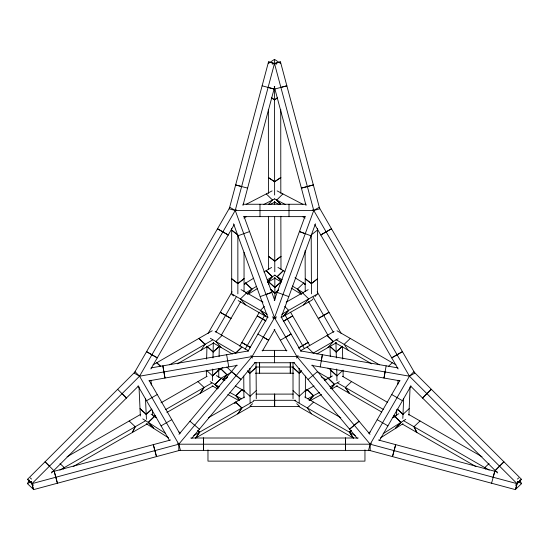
<?xml version="1.0" encoding="UTF-8"?>
<svg xmlns="http://www.w3.org/2000/svg" width="549" height="549" viewBox="0 0 549 549"><rect width="100%" height="100%" fill="white"/><g stroke="black" fill="none" stroke-linecap="round" stroke-linejoin="round"><path stroke-width="0.82" d="M33.558 485.302L27.539 479.291L135.164 371.817L139.549 376.189L178.796 444.189L178.796 450.386L370.191 450.386L370.177 444.196L296.906 356.541L274.493 317.72L235.24 210.445L274.486 63.519L274.493 59.354L268.31 63.499M231.664 228.425L231.671 230.134L237.861 234.965L237.861 293.832M244.031 252.293L244.058 291.54M259.986 204.255L259.986 216.629M274.493 356.555L274.493 350.365L274.493 362.745M289.007 204.255L289.007 216.629M293.022 398.663L293.008 362.676M305.217 291.56L305.223 278.741L311.407 283.586L311.407 293.839M305.388 397.853L305.388 376.038M317.59 294.12L317.397 228.418M213.321 342.35L212.991 357.948M206.637 359.06L206.952 346.268L213.136 351.978L219.326 346.316L219.078 356.548M212.559 380.656L212.724 369.038M218.783 368.489L218.742 370.198L212.559 375.859L206.369 370.177L206.376 376.539M396.515 415.929L396.769 409.389M402.829 418.455L403.652 398.444M408.923 415.174L410.082 386.839M397.819 384.273L398.052 380.237M385.055 371.941L384.012 378.035L386.139 365.847M296.638 358.078L296.899 356.555L409.437 376.195L517.055 483.642L515.477 489.646L368.585 450.173L370.17 444.189L371.371 443.194M320.232 366.904L322.359 354.716L321.275 360.81M491.575 483.223L494.786 471.268L493.146 477.239M276.73 64.109L268.516 61.9L229.256 208.846L235.233 210.459L313.747 210.445L319.731 208.846L280.47 61.9L272.256 64.109M242.974 205.443L274.747 86.529M515.477 489.646L517.666 481.425M274.26 300.372L305.011 216.333M280.47 61.9L274.5 63.519L313.76 210.452L274.493 317.734L252.08 356.555L178.802 444.189L31.931 483.662L27.539 479.291M281.184 317.446L315.462 223.786M33.503 489.413L27.45 483.669L29.241 480.08M64.254 467.611L63.54 469.045L64.26 467.611L60.026 463.582M135.219 426.738L132.343 432.482L135.226 426.738L129.173 420.987M232.097 291.759L207.968 333.552M236.18 297.057L215.874 332.241M240.702 301.607L221.22 335.35M177.615 443.201L178.802 444.189L180.401 450.173L33.516 489.646L31.931 483.662L139.549 376.189L235.233 210.452L236.688 209.917M150.872 368.942L234.197 224.623M259.354 312.216L239.741 346.193M264.735 315.277L245.08 349.322M247.963 351.305L267.891 316.794M262.422 351.017L274.871 329.448M369.1 433.71L399.83 380.491M370.191 444.196L409.451 376.195M379.393 440.641L410.975 385.94M211.914 382.989L204.084 387.477L200.159 393.352L166.889 412.457M160.987 402.822L197.928 381.603L204.111 387.477L200.138 393.359L212.978 386.009M177.444 363.836L201.064 350.173L205.065 344.298L212.484 340.051M251.181 406.198L195.657 438.033L199.664 432.145L253.713 401.175M195.657 438.027L199.678 432.145L197.818 430.382L199.664 432.145L193.77 435.57M178.981 434.334L236.928 365.023M191.759 438.342L255.182 362.491M226.648 378.048L227.705 376.84L226.634 378.055L223.107 380.066M315.051 296.549L317.205 294.12L288.657 310.343L283.27 316.416L281.177 317.61M284.705 306.486L288.664 310.343L283.263 316.416L303.391 305.011L308.778 298.944L302.561 292.871L286.166 302.163M312.903 298.979L311.825 300.193L303.398 305.011M316.828 354.002L327.938 347.572L333.325 341.505L338.225 338.692M268.639 204.29L272.489 200.021L274.672 198.889M515.429 485.295L521.454 479.291L413.822 371.817L409.437 376.182L313.76 210.445L312.299 209.917M517.103 483.69L521.454 479.291M51.38 472.97L138.472 386.002M274.555 198.889L276.717 200.021L282.907 193.921L302.911 204.317M233.689 295.932L232.076 294.113L260.411 310.343L264.364 306.479M210.301 338.259L235.741 353.076L241.958 347.009L248.175 350.598M235.741 353.076L241.965 347.009L222.098 335.418L215.874 341.485L221.261 347.551L232.296 353.988M292.343 286.015L297.4 289.131L303.645 283.078L305.683 284.32M395.939 364.859L350.317 338.445L344.127 344.326L336.002 339.653M340.84 417.782L313.568 402.088L307.385 407.976L294.84 400.708M345.355 387.45L349.336 393.331L345.376 387.45L351.559 381.582M388.541 366.272L392.261 362.745M413.987 426.731L416.883 432.475L413.994 426.731L420.047 420.98M484.794 467.604L485.515 469.045L484.788 467.604L489.029 463.582M517.46 479.071L518.668 477.925M515.497 489.413L521.55 483.669L519.752 480.08M342.754 359.046L342.356 346.275L336.166 351.998L336.359 357.948M402.987 414.371L397.421 409.149L402.987 414.365L409.177 408.634M212.559 375.88L218.742 370.17L218.749 377.335M342.356 346.275L336.166 351.991L329.983 346.33L330.299 356.548M336.942 380.615L336.914 375.852L343.098 370.136M250.09 406.013L252.567 403.735M305.374 390.579L299.184 396.275L299.198 402.74M219.326 346.309L213.136 351.984L206.952 346.275M308.044 379.51L317.535 371.57M296.906 356.541L298.093 355.553M317.397 230.127L311.208 234.965L311.407 283.579L317.596 278.741L311.407 283.579L305.223 278.748L305.107 250.605M368.722 432.9L370.074 432.015M392.528 417.672L398.807 413.706M383.188 433.628L405.745 419.34M380.519 437.896L403.021 423.663M253.713 278.185L244.332 283.902M263.904 271.968L271.638 267.438M256.314 286.468L245.76 292.871M267.239 279.798L275.104 275.097M248.759 293.852L257.502 288.52M146.556 400.722L157.268 394.539M280.347 340.236L291.066 334.046L285.7 337.134M161.063 425.859L171.782 419.669M300.859 350.598L334.108 331.411M333.325 341.505L327.094 335.439L333.318 341.505L313.328 353.076L307.104 347.009M313.76 210.445L319.113 207.35L414.811 373.1L409.444 376.182M267.624 282.364L275.214 277.993M169.634 364.783L205.072 344.298L198.889 338.41L212.237 330.766M244.566 397.002L208.291 417.796M67.081 456.754L140.709 414.344M27.45 483.669L31.121 481.555M59.855 470.143L145.32 420.925M153.933 416.334L155.401 415.483M165.688 409.547L204.111 387.477M73.209 466.54L147.482 423.766M201.058 350.18L213.664 342.96M302.561 292.871L308.174 289.659M281.712 314.337L288.664 310.343M197.908 381.61L207.165 376.298M327.938 347.572L336.352 342.748M153.109 364.859L198.882 338.417L205.072 344.298M217.891 370.39L222.88 367.549M220.499 378.494L230.518 372.798M332.426 375.962L324.521 380.327M339.337 381.644L329.97 386.812M331.85 388.898L337.381 385.755M305.148 390.744L314.014 385.968M307.831 398.746L319.463 392.453M310.322 400.544L321.584 394.505M266.306 193.921L272.112 190.901M269.888 204.612L274.974 201.97M246.172 204.317L266.306 193.921L272.489 200.021L263.541 204.64M243.907 217.987L246.082 216.91M249.555 231.561L237.93 235.809M265.991 294.49L271.803 292.356L260.178 296.611M273.045 318.255L276.675 316.931M280.889 87.428L286.859 85.809L274.905 89.007M51.73 471.934L170.602 439.996M151.085 367.899L248.491 350.9M139.542 376.195L252.08 356.555L296.906 356.555M149.005 380.828L237.168 365.435M256.012 394.127L293.283 394.093M253.487 400.317L295.808 400.283M250.104 406.507L299.212 406.466M242.919 204.255L306.074 204.255M243.77 216.629L305.223 216.629M262.045 350.365L286.949 350.365M254.571 362.745L294.422 362.745M255.299 367.027L293.763 367.02M255.333 373.21L293.715 373.21M190.743 438.013L358.243 438.006M178.802 444.196L370.177 444.196L517.048 483.662M300.502 350.9L397.908 367.899M311.825 365.435L399.981 380.828M268.097 87.428L274.081 89.007L262.127 85.809M241.615 186.55L235.645 184.938L247.599 188.129M378.391 439.996L497.257 471.934M268.516 61.9L274.486 63.519M305.244 233.696L299.438 231.561L311.063 235.809M288.815 296.611L277.19 292.356M275.948 318.262L272.318 316.931M302.993 216.91L305.155 217.987M276.717 200.021L280.58 204.29L276.717 200.021L285.61 204.64M277.135 190.901L282.907 193.921M274.294 201.97L279.345 204.612M224.918 380.375L221.185 378.364L214.988 384.444L210.171 381.692M235.363 386.016L244.181 390.792M219.47 386.86L214.988 384.444L221.185 378.371L216.388 375.619M229.914 392.501L241.485 398.787M227.842 394.553L239.035 400.592M250.577 347.544L241.876 342.501L250.584 347.531L249.253 346.735M262.937 302.163L241.086 289.652M238.163 300.584L267.885 317.61M337.011 330.793L350.31 338.445M335.583 342.988L348.148 350.207L344.127 344.326L379.448 364.79M311.4 413.857L353.419 438.033L349.397 432.152L307.385 407.976L311.393 413.857L298.121 406.157M212.168 385.796L217.644 388.939M139.542 376.189L134.182 373.1L229.88 207.35L235.233 210.452M260.404 310.343L265.812 316.416L260.411 310.343L267.315 314.337M391.725 394.539L402.438 400.722M408.538 414.337L481.995 456.747M342.35 376.264L387.587 402.39M327.918 368.132L330.841 369.82M517.892 481.555L521.55 483.669M257.927 334.046L268.646 340.236L263.287 337.141M403.92 420.918L489.186 470.143M337.58 382.955L383.607 409.54M393.859 415.476L395.328 416.327M317.308 371.659L329.002 378.412M321.179 376.875L326.298 379.833M336.558 385.961L381.706 412.024M402.499 424.171L475.873 466.54M377.211 419.669L387.93 425.859M348.141 350.207L371.687 363.85M215.133 331.39L222.098 335.412M213.602 343.125L221.261 347.551M304.722 396.961L313.568 402.094M277.938 267.432L284.876 271.515M274.445 275.09L282.234 279.791M274.404 277.993L281.232 281.96M355.272 435.577L349.384 432.152L351.243 430.389L349.397 432.152L353.412 438.027M297.393 289.131L301.71 293.983L297.4 289.131L303.535 292.871M294.985 277.739L303.645 283.078L304.722 284.286L303.638 283.071M291.231 288.067L301.339 294.298M151.119 414.145L156.664 417.672M142.802 418.908L165.194 433.175M146.247 423.67L168.598 437.896M178.967 432.015L180.305 432.9M274.493 59.354L280.683 63.492M237.861 234.972L231.671 230.134L231.692 294.12L232.934 295.088M189.927 421.241L199.417 429.181M250.893 355.56L252.08 356.548L252.348 358.078M268.687 281.877L274.877 287.498L281.067 281.863L274.877 287.498L268.687 281.877L268.708 284.32M329.983 346.323L336.166 351.998L335.933 342.377M336.702 369.017L336.914 375.832L330.724 370.17L330.67 368.468M292.994 390.586L299.184 396.275L299.191 368.372M296.734 403.693L299.212 405.972M243.749 376.058L243.866 390.62L250.056 396.303L250.083 402.774M336.914 375.852L330.724 370.15L330.773 377.3M30.319 477.925L31.526 479.071M226.861 367.034L231.953 371.996M49.437 466.163L45.052 461.805L53.795 470.562M117.651 389.303L126.394 398.059L122.043 393.667M410.515 386.002L497.614 472.97M281.513 281.534L277.176 276.675L283.401 270.609L277.183 276.675L281.486 281.52M247.736 294.079L246.659 292.864L240.441 298.937L245.828 305.004M312.058 365.023L370.012 434.334M293.811 362.491L357.234 438.342M314.797 224.623L398.121 368.942M290.551 312.209L309.739 345.451M284.746 314.536L304.407 348.588M281.102 316.794L301.024 351.305M274.123 329.448L286.571 351.017M149.163 380.491L179.887 433.71M138.019 385.94L169.6 440.641M317.192 291.766L329.016 312.319L318.296 318.502L328.034 335.37M341.286 333.586L329.016 312.312L318.29 318.495L308.579 301.614M313.102 297.064L333.38 332.262M243.976 216.333L274.733 300.372M233.531 223.786L267.809 317.446M31.32 481.425L33.516 489.646M274.246 86.529L306.019 205.443M226.634 354.716L228.761 366.904M150.996 380.231L151.298 385.082M145.464 398.444L146.439 419.278M139.007 386.846L140.359 416.005M152.478 410.206L152.697 415.113M274.802 277.574L274.939 299.891M256.239 390.6L256.04 362.669M343.104 370.932L343.139 376.497M256.273 398.698L256.239 390.607L250.056 396.303L249.85 368.372M243.866 390.614L243.893 397.895M280.855 216.272L280.985 269.449M274.658 216.834L274.788 271.782M268.612 269.463L268.482 216.279M280.731 109.32L280.82 193.372M274.514 87.964L274.63 195.025M274.637 201.572L274.637 204.118M268.358 109.326L268.44 193.378M364.955 449.878L364.955 461.126L207.968 461.126L207.968 449.878M203.549 444.196L203.549 450.386L203.549 438.006L203.549 444.196M345.445 438.006L345.445 450.386L345.445 438.006M259.608 367.027L259.602 373.21L259.595 362.388L259.608 367.027M274.651 394.1L274.658 406.473L274.644 394.1M290.311 367.02L290.304 373.21L290.318 362.381L290.311 367.02M394.065 450.612L392.487 456.596L395.699 444.649L394.065 450.612M235.693 402.129L234.8 403.44L235.686 402.136L241.876 408.017L237.868 413.891L241.869 408.017L235.693 402.129M220.753 368.756L219.696 369.964L220.773 368.75L226.991 374.809L222.743 379.654L226.991 374.809L220.753 368.756M307.262 389.598L306.184 390.813L307.262 389.598L313.465 395.671L309.149 400.537L313.465 395.671L307.262 389.598M334.471 384.396L330.704 388.651L334.499 384.396L328.275 378.316L334.499 384.396M245.698 283.078L244.628 284.286L245.712 283.071L251.95 289.131L247.647 293.976L251.95 289.131L245.698 283.078M272.338 276.689L267.507 282.138L272.345 276.689L266.121 270.616L272.338 276.689M394.649 416.32L393.551 417.535L394.656 416.327L400.907 422.394L395.404 428.46L400.907 422.394L394.649 416.32M426.944 393.66L422.593 398.059L431.342 389.303L426.95 393.667M499.549 466.156L495.198 470.562L503.941 461.805L499.542 466.156M242.082 389.646L235.885 395.726L239.652 399.981L235.871 395.726L242.075 389.646L243.159 390.861L242.075 389.646M154.557 416.327L148.305 422.394L153.809 428.467L148.299 422.394L154.557 416.327L155.655 417.542L154.557 416.327M151.785 409.149L146.219 414.378L140.029 408.648L146.219 414.371L151.785 409.149M256.054 367.48L249.864 373.183L247.393 370.904L249.864 373.176L256.054 367.473M301.682 370.904L299.205 373.183L293.022 367.487L299.205 373.176L301.682 370.898M278.631 289.831L274.919 293.221L270.588 289.275L274.919 293.207L278.631 289.824M354.304 425.194L349.569 429.181L359.067 421.241L354.304 425.194M244.017 278.72L237.827 283.572L231.644 278.741L237.827 283.572L244.017 278.734M280.944 256.321L274.754 261.146L268.571 256.335L274.754 261.146L280.944 256.314M280.8 177.56L274.617 181.719L268.427 177.574L274.617 181.719L280.8 177.56M277.279 97.976L274.527 99.822L271.782 97.983L274.527 99.822L277.279 97.976M308.037 342.494L298.663 347.922L308.037 342.494M287.312 318.969L283.305 321.316L292.686 315.908L287.312 318.969M397.071 354.75L391.718 357.859L402.438 351.669L397.071 354.75M326.127 231.87L320.774 234.972L331.486 228.782L326.127 231.87M313.349 184.938L301.394 188.129L313.349 184.938M262.607 318.969L257.227 315.915L265.936 320.939L262.607 318.969M228.219 234.972L217.5 228.782L228.219 234.972M230.978 318.482L220.259 312.292L230.971 318.489M151.915 354.757L146.556 351.669L157.275 357.859L151.915 354.757M236.207 375.537L231.458 371.57L240.949 379.51L236.207 375.537M160.514 366.279L156.794 362.752L160.521 366.272M218.214 388.088L214.961 384.444L218.221 388.088M154.914 450.619L153.295 444.649L156.506 456.596L154.914 450.619M55.826 477.239L54.207 471.268L57.419 483.223L55.826 477.239M163.925 371.941L162.854 365.847L164.981 378.035L163.925 371.941"/></g></svg>
